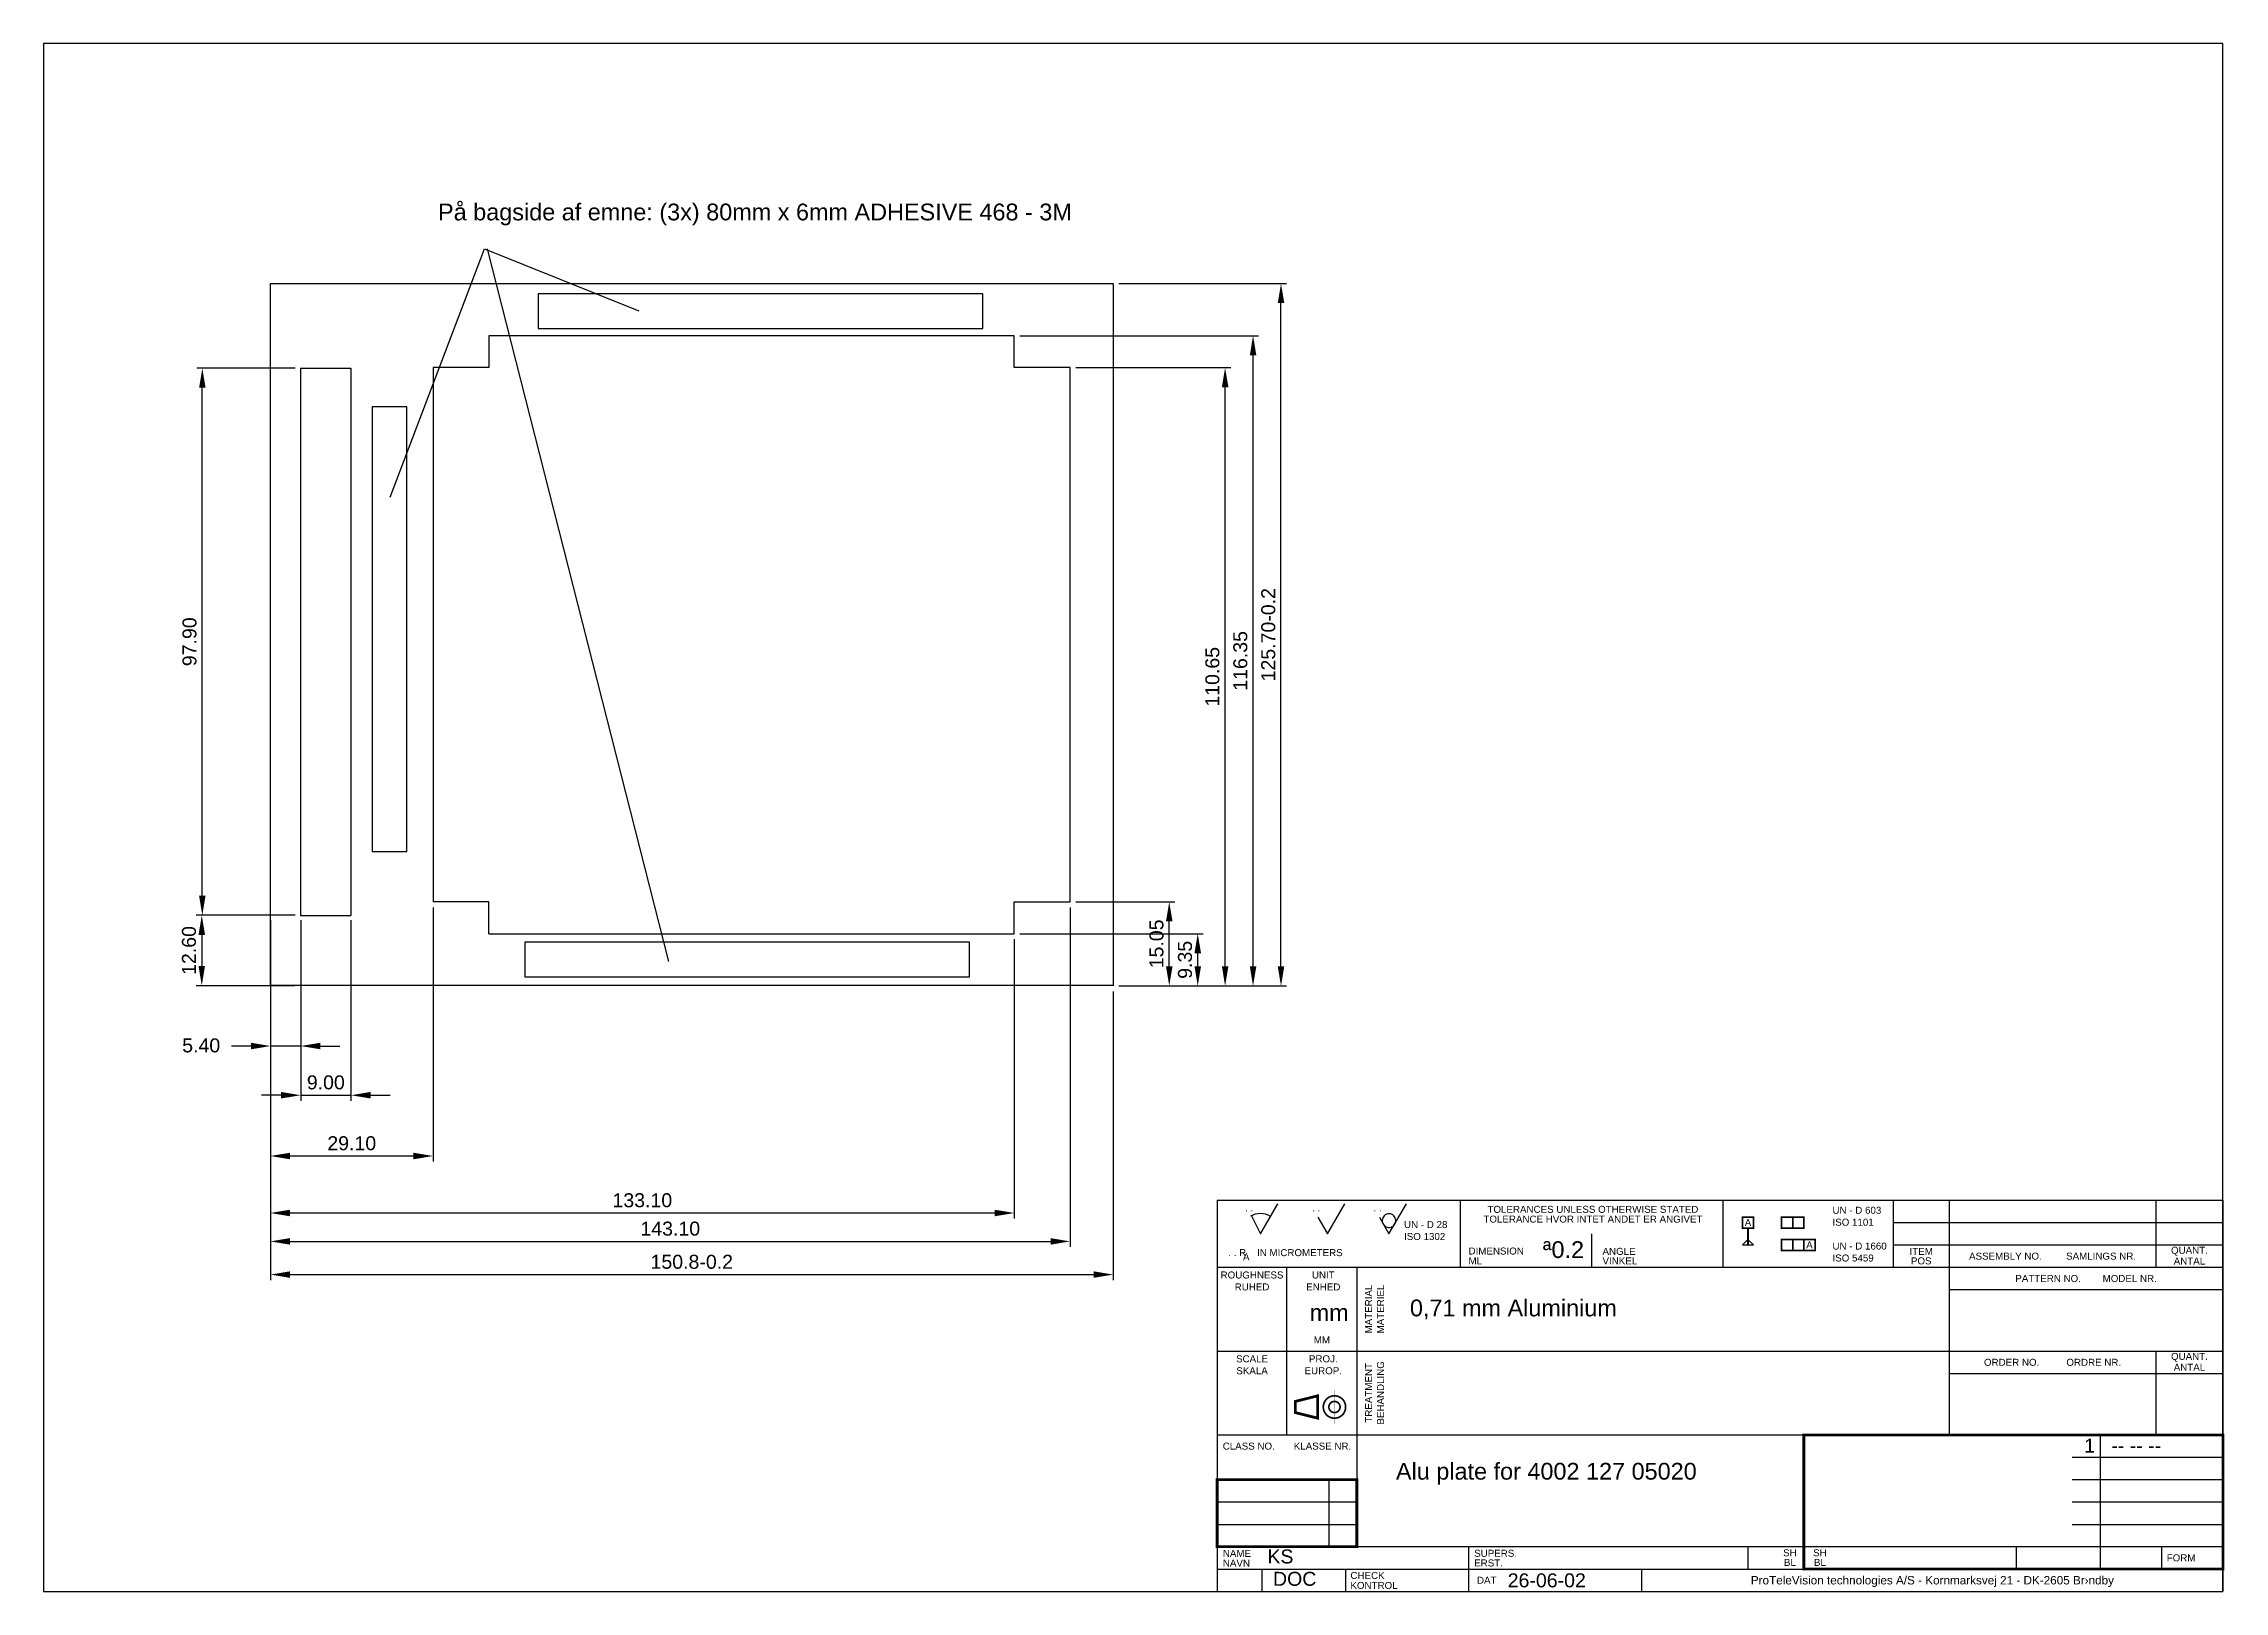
# Model space of a CAD drawing. Extents: x 20 to 410, y 10 to 287.
import ezdxf
from ezdxf.enums import TextEntityAlignment as Align

# ---------------------------------------------------------------- set-up
doc = ezdxf.new("R2010")
doc.units = 0
doc.header["$MEASUREMENT"] = 0
doc.linetypes.add('CENTER', pattern=[2, 1.25, -0.25, 0.25, -0.25])
doc.layers.get('DEFPOINTS').update_dxf_attribs({"linetype": 'CONTINUOUS'})
for name, color, linetype in [('110-1MEK', 3, 'CONTINUOUS'), ('110-2', 10, 'CONTINUOUS'), ('Adhesive', 4, 'CONTINUOUS')]:
    doc.layers.add(name, color=color, linetype=linetype)
doc.styles.get("Standard").update_dxf_attribs({"font": 'ARIAL.TTF'})
doc.dimstyles.get("Standard").update_dxf_attribs({"dimtxt": 0.18, "dimasz": 0.18, "dimexe": 0.18, "dimexo": 0.0625, "dimgap": 0.09, "dimtad": 0, "dimtih": 1, "dimtoh": 1, "dimdec": 4, "dimzin": 0, "dimdsep": 46, "dimtxsty": 'Standard', "dimcen": 0.09, "dimadec": 0, "dimazin": 0, "dimtfac": 1, "dimtdec": 4, "dimtofl": 0, "dimtmove": 0, "dimatfit": 3, "dimfxl": 0, "dimtolj": 1, "dimtzin": 0, "dimarcsym": 0})

# ---------------------------------------------------------------- blocks, each defined once
blk = doc.blocks.new('*D39')
at = {"layer": '110-2', "color": 0, "lineweight": -2}
for p, q in [((60.59, 117.36), (60.59, 65.7)), ((211.39, 117.36), (211.39, 65.7)), ((64.09, 66.7), (207.89, 66.7))]:
    blk.add_line(p, q, dxfattribs=at)
at = {"layer": '110-2', "color": 0}
for points in [[(64.09, 67.28), (64.09, 66.11), (60.59, 66.7)], [(207.89, 67.28), (207.89, 66.11), (211.39, 66.7)]]:
    blk.add_solid(points, dxfattribs=at)
at = {"layer": 'DEFPOINTS', "color": 0}
for p in [(60.59, 118.36), (211.39, 118.36), (211.39, 66.7)]:
    blk.add_point(p, dxfattribs=at)
at = {"layer": '110-2', "color": 0, "insert": (135.99, 68.97), "char_height": 2.5, "attachment_point": 5}
blk.add_mtext('\\A1;150.8-0.2', dxfattribs=at)
blk = doc.blocks.new('*D38')
at = {"layer": '110-2', "color": 0, "lineweight": -2}
for p, q in [((203.69, 132.41), (203.69, 71.64)), ((60.59, 117.36), (60.59, 71.64)), ((64.09, 72.64), (200.19, 72.64))]:
    blk.add_line(p, q, dxfattribs=at)
at = {"layer": '110-2', "color": 0}
for points in [[(64.09, 73.22), (64.09, 72.05), (60.59, 72.64)], [(200.19, 73.22), (200.19, 72.05), (203.69, 72.64)]]:
    blk.add_solid(points, dxfattribs=at)
at = {"layer": 'DEFPOINTS', "color": 0}
for p in [(203.69, 133.41), (60.59, 118.36), (203.69, 72.64)]:
    blk.add_point(p, dxfattribs=at)
at = {"layer": '110-2', "color": 0, "insert": (132.14, 74.91), "char_height": 2.5, "attachment_point": 5}
blk.add_mtext('\\A1;143.10', dxfattribs=at)
blk = doc.blocks.new('*D37')
at = {"layer": '110-2', "color": 0, "lineweight": -2}
for p, q in [((193.69, 126.71), (193.69, 76.72)), ((60.59, 117.36), (60.59, 76.72)), ((64.09, 77.72), (190.19, 77.72))]:
    blk.add_line(p, q, dxfattribs=at)
at = {"layer": '110-2', "color": 0}
for points in [[(64.09, 78.3), (64.09, 77.13), (60.59, 77.72)], [(190.19, 78.3), (190.19, 77.13), (193.69, 77.72)]]:
    blk.add_solid(points, dxfattribs=at)
at = {"layer": 'DEFPOINTS', "color": 0}
for p in [(193.69, 127.71), (60.59, 118.36), (193.69, 77.72)]:
    blk.add_point(p, dxfattribs=at)
at = {"layer": '110-2', "color": 0, "insert": (127.14, 79.99), "char_height": 2.5, "attachment_point": 5}
blk.add_mtext('\\A1;133.10', dxfattribs=at)
blk = doc.blocks.new('*D40')
at = {"layer": '110-2', "color": 0, "lineweight": -2}
for p, q in [((89.69, 132.41), (89.69, 86.92)), ((60.59, 117.36), (60.59, 86.92)), ((64.09, 87.92), (86.19, 87.92))]:
    blk.add_line(p, q, dxfattribs=at)
at = {"layer": '110-2', "color": 0}
for points in [[(64.09, 88.5), (64.09, 87.33), (60.59, 87.92)], [(86.19, 88.5), (86.19, 87.33), (89.69, 87.92)]]:
    blk.add_solid(points, dxfattribs=at)
at = {"layer": 'DEFPOINTS', "color": 0}
for p in [(89.69, 133.41), (60.59, 118.36), (89.69, 87.92)]:
    blk.add_point(p, dxfattribs=at)
at = {"layer": '110-2', "color": 0, "insert": (75.14, 90.19), "char_height": 2.5, "attachment_point": 5}
blk.add_mtext('\\A1;29.10', dxfattribs=at)
blk = doc.blocks.new('*D45')
at = {"layer": '110-2', "color": 0, "lineweight": -2}
for p, q in [((212.39, 244.06), (242.43, 244.06)), ((241.43, 121.86), (241.43, 240.56)), ((212.39, 118.36), (242.43, 118.36))]:
    blk.add_line(p, q, dxfattribs=at)
at = {"layer": '110-2', "color": 0}
for points in [[(240.85, 240.56), (242.02, 240.56), (241.43, 244.06)], [(240.85, 121.86), (242.02, 121.86), (241.43, 118.36)]]:
    blk.add_solid(points, dxfattribs=at)
at = {"layer": 'DEFPOINTS', "color": 0}
for p in [(211.39, 244.06), (241.43, 244.06), (211.39, 118.36)]:
    blk.add_point(p, dxfattribs=at)
at = {"layer": '110-2', "color": 0, "insert": (239.16, 181.21), "char_height": 2.5, "attachment_point": 5, "rotation": 90}
blk.add_mtext('\\A1;125.70-0.2', dxfattribs=at)
blk = doc.blocks.new('*D44')
at = {"layer": '110-2', "color": 0, "lineweight": -2}
for p, q in [((194.69, 234.71), (237.43, 234.71)), ((236.43, 121.86), (236.43, 231.21)), ((212.39, 118.36), (237.43, 118.36))]:
    blk.add_line(p, q, dxfattribs=at)
at = {"layer": '110-2', "color": 0}
for points in [[(235.85, 231.21), (237.02, 231.21), (236.43, 234.71)], [(235.85, 121.86), (237.02, 121.86), (236.43, 118.36)]]:
    blk.add_solid(points, dxfattribs=at)
at = {"layer": 'DEFPOINTS', "color": 0}
for p in [(193.69, 234.71), (236.43, 234.71), (211.39, 118.36)]:
    blk.add_point(p, dxfattribs=at)
at = {"layer": '110-2', "color": 0, "insert": (234.16, 176.53), "char_height": 2.5, "attachment_point": 5, "rotation": 90}
blk.add_mtext('\\A1;116.35', dxfattribs=at)
blk = doc.blocks.new('*D43')
at = {"layer": '110-2', "color": 0, "lineweight": -2}
for p, q in [((204.69, 229.01), (232.43, 229.01)), ((231.43, 121.86), (231.43, 225.51)), ((212.39, 118.36), (232.43, 118.36))]:
    blk.add_line(p, q, dxfattribs=at)
at = {"layer": '110-2', "color": 0}
for points in [[(230.85, 225.51), (232.02, 225.51), (231.43, 229.01)], [(230.85, 121.86), (232.02, 121.86), (231.43, 118.36)]]:
    blk.add_solid(points, dxfattribs=at)
at = {"layer": 'DEFPOINTS', "color": 0}
for p in [(203.69, 229.01), (231.43, 229.01), (211.39, 118.36)]:
    blk.add_point(p, dxfattribs=at)
at = {"layer": '110-2', "color": 0, "insert": (229.16, 173.68), "char_height": 2.5, "attachment_point": 5, "rotation": 90}
blk.add_mtext('\\A1;110.65', dxfattribs=at)
blk = doc.blocks.new('*D42')
at = {"layer": '110-2', "color": 0, "lineweight": -2}
for p, q in [((204.69, 133.41), (222.43, 133.41)), ((221.43, 121.86), (221.43, 129.91)), ((212.39, 118.36), (222.43, 118.36))]:
    blk.add_line(p, q, dxfattribs=at)
at = {"layer": '110-2', "color": 0}
for points in [[(220.85, 129.91), (222.02, 129.91), (221.43, 133.41)], [(220.85, 121.86), (222.02, 121.86), (221.43, 118.36)]]:
    blk.add_solid(points, dxfattribs=at)
at = {"layer": 'DEFPOINTS', "color": 0}
for p in [(203.69, 133.41), (221.43, 133.41), (211.39, 118.36)]:
    blk.add_point(p, dxfattribs=at)
at = {"layer": '110-2', "color": 0, "insert": (219.16, 125.88), "char_height": 2.5, "attachment_point": 5, "rotation": 90}
blk.add_mtext('\\A1;15.05', dxfattribs=at)
blk = doc.blocks.new('*D41')
at = {"layer": '110-2', "color": 0, "lineweight": -2}
for p, q in [((194.69, 127.71), (227.53, 127.71)), ((226.53, 121.86), (226.53, 124.21)), ((212.39, 118.36), (227.53, 118.36))]:
    blk.add_line(p, q, dxfattribs=at)
at = {"layer": '110-2', "color": 0}
for points in [[(225.95, 124.21), (227.12, 124.21), (226.53, 127.71)], [(225.95, 121.86), (227.12, 121.86), (226.53, 118.36)]]:
    blk.add_solid(points, dxfattribs=at)
at = {"layer": 'DEFPOINTS', "color": 0}
for p in [(193.69, 127.71), (226.53, 127.71), (211.39, 118.36)]:
    blk.add_point(p, dxfattribs=at)
at = {"layer": '110-2', "color": 0, "insert": (224.26, 123.03), "char_height": 2.5, "attachment_point": 5, "rotation": 90}
blk.add_mtext('\\A1;9.35', dxfattribs=at)
blk = doc.blocks.new('*D46')
at = {"layer": '110-2', "color": 0, "lineweight": -2}
for p, q in [((64.9, 131), (47.3, 131)), ((48.3, 127.5), (48.3, 121.9)), ((64.9, 118.4), (47.3, 118.4))]:
    blk.add_line(p, q, dxfattribs=at)
at = {"layer": '110-2', "color": 0}
for points in [[(47.72, 127.5), (48.88, 127.5), (48.3, 131)], [(47.72, 121.9), (48.88, 121.9), (48.3, 118.4)]]:
    blk.add_solid(points, dxfattribs=at)
at = {"layer": 'DEFPOINTS', "color": 0}
for p in [(65.9, 131), (48.3, 118.4), (65.9, 118.4)]:
    blk.add_point(p, dxfattribs=at)
at = {"layer": '110-2', "color": 0, "insert": (46.02, 124.7), "char_height": 2.5, "attachment_point": 5, "rotation": 90}
blk.add_mtext('\\A1;12.60', dxfattribs=at)
blk = doc.blocks.new('*D47')
at = {"layer": '110-2', "color": 0, "lineweight": -2}
for p, q in [((60.6, 130.1), (60.6, 106.6)), ((66, 130.1), (66, 106.6)), ((57.1, 107.6), (53.6, 107.6)), ((66, 107.6), (60.6, 107.6)), ((69.5, 107.6), (73, 107.6))]:
    blk.add_line(p, q, dxfattribs=at)
at = {"layer": '110-2', "color": 0}
for points in [[(57.1, 108.18), (57.1, 107.02), (60.6, 107.6)], [(69.5, 108.18), (69.5, 107.02), (66, 107.6)]]:
    blk.add_solid(points, dxfattribs=at)
at = {"layer": 'DEFPOINTS', "color": 0}
for p in [(60.6, 131.1), (66, 131.1), (60.6, 107.6)]:
    blk.add_point(p, dxfattribs=at)
at = {"layer": '110-2', "color": 0, "insert": (48.2, 107.7), "char_height": 2.5, "attachment_point": 5}
blk.add_mtext('\\A1;5.40', dxfattribs=at)
blk = doc.blocks.new('*D48')
at = {"layer": '110-2', "color": 0, "lineweight": -2}
for p, q in [((66, 130.1), (66, 97.8)), ((75, 130.1), (75, 97.8)), ((62.5, 98.8), (59, 98.8)), ((66, 98.8), (75, 98.8)), ((78.5, 98.8), (82, 98.8))]:
    blk.add_line(p, q, dxfattribs=at)
at = {"layer": '110-2', "color": 0}
for points in [[(62.5, 99.38), (62.5, 98.22), (66, 98.8)], [(78.5, 99.38), (78.5, 98.22), (75, 98.8)]]:
    blk.add_solid(points, dxfattribs=at)
at = {"layer": 'DEFPOINTS', "color": 0}
for p in [(66, 131.1), (75, 131.1), (75, 98.8)]:
    blk.add_point(p, dxfattribs=at)
at = {"layer": '110-2', "color": 0, "insert": (70.5, 101.08), "char_height": 2.5, "attachment_point": 5}
blk.add_mtext('\\A1;9.00', dxfattribs=at)
blk = doc.blocks.new('*D49')
at = {"layer": '110-2', "color": 0, "lineweight": -2}
for p, q in [((65, 228.9), (47.4, 228.9)), ((48.4, 134.5), (48.4, 225.4)), ((65, 131), (47.4, 131))]:
    blk.add_line(p, q, dxfattribs=at)
at = {"layer": '110-2', "color": 0}
for points in [[(47.82, 225.4), (48.98, 225.4), (48.4, 228.9)], [(47.82, 134.5), (48.98, 134.5), (48.4, 131)]]:
    blk.add_solid(points, dxfattribs=at)
at = {"layer": 'DEFPOINTS', "color": 0}
for p in [(48.4, 228.9), (66, 228.9), (66, 131)]:
    blk.add_point(p, dxfattribs=at)
at = {"layer": '110-2', "color": 0, "insert": (46.12, 179.95), "char_height": 2.5, "attachment_point": 5, "rotation": 90}
blk.add_mtext('\\A1;97.90', dxfattribs=at)

msp = doc.modelspace()

# ---------------------------------------------------------------- linework, layer by layer
at = {"layer": '110-1MEK'}
msp.add_line((65.999, 228.906), (74.989, 228.906), dxfattribs=at)
at = {"layer": '110-2'}
for p, q in [((410, 287), (20, 287)), ((20, 287), (20, 10)), ((410, 10), (410, 287)), ((255, 67), (255, 50)), ((275, 18), (275, 14)), ((253, 14), (253, 10)), ((20, 10), (410, 10))]:
    msp.add_line(p, q, dxfattribs=at)
at = {"layer": '110-2', "color": 3}
for p, q in [((60.594, 244.056), (211.394, 244.056)), ((60.594, 118.356), (60.594, 244.056)), ((211.394, 244.056), (211.394, 118.356)), ((193.694, 234.706), (99.694, 234.706)), ((99.694, 234.706), (99.694, 229.006)), ((193.694, 229.006), (193.694, 234.706)), ((65.994, 228.908), (65.994, 130.987)), ((74.994, 228.908), (74.994, 130.987)), ((89.694, 229.006), (89.694, 133.406)), ((99.694, 229.006), (89.694, 229.006)), ((203.694, 229.006), (193.694, 229.006)), ((203.694, 133.406), (203.694, 229.006)), ((99.694, 133.406), (89.694, 133.406)), ((99.694, 127.706), (99.694, 133.406)), ((193.694, 133.406), (203.694, 133.406)), ((193.694, 127.706), (193.694, 133.406)), ((65.997, 130.986), (74.995, 130.986)), ((99.694, 127.706), (193.694, 127.706)), ((211.276, 118.415), (60.476, 118.415))]:
    msp.add_line(p, q, dxfattribs=at)
at = {"layer": '110-2'}
for points in [[(230, 80), (410, 80)], [(230, 80), (230, 10)], [(236.152, 77.232), (237.75, 74), (240.869, 79.367)], [(248.037, 76.97), (249.75, 74), (252.869, 79.367)], [(259.037, 76.97), (260.75, 74), (263.869, 79.367)], [(273.5, 80), (273.5, 68)], [(320.5, 80), (320.5, 68)], [(351, 80), (351, 68)], [(361, 80), (361, 38)], [(398, 80), (398, 68)], [(410, 80), (410, 10)], [(351, 76), (410, 76)], [(297, 74), (297, 68)], [(351, 72), (410, 72)], [(230, 68), (410, 68)], [(242.5, 38), (242.5, 68)], [(255, 68), (255, 18)], [(361.091, 64.007), (410.091, 64.007)], [(230, 53), (410, 53)], [(398, 53), (398, 38)], [(361, 49), (410, 49)], [(230, 38), (410, 38)], [(388, 38), (388, 14)], [(383, 34), (410, 34)], [(250, 30), (250, 18)], [(383, 30), (410, 30)], [(230, 26), (255, 26)], [(383, 26), (410, 26)], [(230, 22), (255, 22)], [(383, 22), (410, 22)], [(410, 18), (230, 18)], [(275, 18), (275, 10)], [(325, 18), (325, 14)], [(335, 18), (335, 14)], [(373, 18), (373, 14)], [(399, 18), (399, 14)], [(230, 14), (410, 14)], [(238, 14), (238, 10)], [(253, 14), (253, 10)], [(306, 10), (306, 14)], [(230, 10), (410, 10)]]:
    msp.add_lwpolyline(points, dxfattribs=at)
for points, const_width in [([(324, 77), (326, 77), (326, 75), (324, 75)], 0.3), ([(331, 75), (333, 75), (333, 77), (331, 77)], 0.3), ([(333, 75), (335, 75), (335, 77), (333, 77)], 0.3), ([(331, 71), (333, 71), (333, 73), (331, 73)], 0.3), ([(333, 71), (335, 71), (335, 73), (333, 73)], 0.3), ([(335, 73), (337, 73), (337, 71), (335, 71)], 0.3), ([(335, 14), (410, 14), (410, 38), (335, 38)], 0.5)]:
    msp.add_lwpolyline(points, close=True, dxfattribs=dict(at, const_width=const_width))
for points, const_width in [([(325, 75), (325, 72)], 0.4), ([(244, 42), (248, 41), (248, 45), (244, 44), (244, 42)], 0.5), ([(230, 18), (255, 18), (255, 30), (230, 30), (230, 18)], 0.5)]:
    msp.add_lwpolyline(points, dxfattribs=dict(at, const_width=const_width))
msp.add_lwpolyline([(324, 72), (326, 72), (325, 73)], close=True, dxfattribs=at)
at = {"layer": '110-2', "color": 2, "linetype": 'CENTER', "const_width": 0.02}
for points in [[(243, 43), (254, 43)], [(251, 46), (251, 40)]]:
    msp.add_lwpolyline(points, dxfattribs=at)
at = {"layer": '110-2', "color": 13, "const_width": 0.3}
for points in [[(249, 43, 1), (253, 43, 1)], [(250, 43, 1), (252, 43, 1)]]:
    msp.add_lwpolyline(points, format="xyb", close=True, dxfattribs=at)
at = {"layer": '110-2'}
for centre, radius, start, end in [((237.75, 74), 3.606, 59.83824, 119.83824), ((260.76, 76.359), 1.215, 306.48477, 299.24767)]:
    msp.add_arc(centre, radius, start, end, dxfattribs=at)
at = {"layer": 'Adhesive'}
for p, q in [((82, 205.8), (98.9, 250.3)), ((98.9, 250.3), (126.5, 239.2)), ((99.4, 250.3), (131.8, 122.7))]:
    msp.add_line(p, q, dxfattribs=at)
for points in [[(108.5, 236), (188.1, 236), (188.1, 242.2), (108.5, 242.2)], [(78.8, 222), (78.8, 142.4), (85, 142.4), (85, 222)], [(106.1, 120), (185.7, 120), (185.7, 126.2), (106.1, 126.2)]]:
    msp.add_lwpolyline(points, close=True, dxfattribs=at)

# ---------------------------------------------------------------- texts
at = {"layer": '110-2'}
for s, p in [('. .', (235, 78)), ('. .', (247, 78)), ('. .', (258, 78)), ('UN - D 603', (340.122, 77.584)), ('UN - D 28', (263.452, 75.024)), ('ISO 1302 ', (263.452, 72.888)), ('ISO 1101', (340.122, 75.448)), ('. . R    IN MICROMETERS', (232, 70)), ('A', (234.634, 69.243)), ('DIMENSION', (274.994, 70.288)), ('ANGLE', (298.965, 70.232)), ('UN - D 1660', (340.122, 71.176)), ('ISO 5459', (340.122, 69.04)), ('ML', (274.994, 68.522)), ('VINKEL', (298.965, 68.523)), ('NAME', (231.028, 16.176)), ('NAVN', (231.028, 14.437)), ('SUPERS.', (276, 16.192)), ('ERST.', (276, 14.462)), ('CHECK', (253.857, 12.224)), ('KONTROL', (253.857, 10.446))]:
    msp.add_text(s, height=1.25, dxfattribs=at).set_placement(p)
for s, p in [('TOLERANCES UNLESS OTHERWISE STATED', (297.25, 77.75)), ('TOLERANCE HVOR INTET ANDET ER ANGIVET', (297.25, 76)), ('ROUGHNESS', (236.25, 66)), ('UNIT', (249, 66)), ('RUHED', (236.25, 63.864)), ('ENHED', (249, 63.864)), ('MM', (248.75, 54.374)), ('SCALE', (236.25, 51)), ('PROJ.', (249, 51)), ('SKALA', (236.25, 48.864)), ('EUROP.', (249, 48.864))]:
    msp.add_text(s, height=1.25, dxfattribs=at).set_placement(p, align=Align.CENTER)
for s, height, p in [('A', 1.25, (325, 76)), ('A', 1.25, (336, 72)), ('ITEM', 1.25, (356, 70.854)), ('ASSEMBLY NO.         SAMLINGS NR.', 1.25, (379.5, 70)), ('QUANT.', 1.25, (404, 70.89)), ('POS', 1.25, (356, 69.146)), ('PATTERN NO.        MODEL NR.', 1.25, (385.5, 66.005)), ('ANTAL', 1.25, (404, 69.114)), ('ORDER NO.          ORDRE NR.', 1.25, (379.5, 51)), ('QUANT.', 1.25, (404, 51.894)), ('ANTAL', 1.25, (404, 50.111)), ('CLASS NO.       KLASSE NR.', 1.25, (242.5, 36)), ('SH', 1.25, (332.495, 16.905)), ('BL', 1.25, (332.495, 15.189)), ('SH', 1.25, (337.869, 16.905)), ('BL', 1.25, (337.869, 15.189)), ('FORM', 1.25, (402.5, 16)), ('DAT', 1.25, (278.251, 12)), ('ProTeleVision technologies A/S - Kornmarksvej 21 - DK-2605 Br›ndby', 1.5, (358, 11.811))]:
    msp.add_text(s, height=height, dxfattribs=at).set_placement(p, align=Align.MIDDLE)
at = {"layer": '110-2', "color": 14}
for s, height, p in [('%%1700.2', 3, (288.283, 69.661)), ('mm', 3, (246.564, 58.389)), ('0,71 mm Aluminium', 3, (264.503, 59.224)), ('1   -- -- --', 2.5, (385.166, 34.838)), ('Alu plate for 4002 127 05020', 3, (262, 30)), ('KS', 2.5, (239, 15)), ('DOC', 2.5, (240, 11)), ('26-06-02', 2.5, (282, 10.726))]:
    msp.add_text(s, height=height, dxfattribs=at).set_placement(p)
at = {"layer": '110-2'}
for s, p in [('MATERIAL', (257.105, 60.534)), ('MATERIEL', (259.241, 60.534)), ('TREATMENT', (257.105, 45.534)), ('BEHANDLING', (259.241, 45.534))]:
    msp.add_text(s, height=1.25, rotation=90, dxfattribs=at).set_placement(p, align=Align.MIDDLE)
at = {"layer": 'Adhesive'}
msp.add_text('På bagside af emne: (3x) 80mm x 6mm ADHESIVE 468 - 3M', height=3, dxfattribs=at).set_placement((90.585, 255.368))

# ---------------------------------------------------------------- dimensions: what is measured, and where the dimension line sits
at = {"layer": '110-2'}
dim = msp.add_linear_dim(base=(241.434, 244.056), p1=(211.394, 118.356), p2=(211.394, 244.056), angle=90, text='125.70-0.2', dimstyle='Standard', override={"dimtxt": 2.5, "dimasz": 3.5, "dimexe": 1, "dimexo": 1, "dimgap": 1, "dimtad": 1, "dimtih": 0, "dimtoh": 0, "dimdec": 2, "dimcen": 4, "dimtdec": 2, "dimtofl": 1, "dimtmove": 2}, dxfattribs=at)
dim.commit()
dim.dimension.update_dxf_attribs({"geometry": '*D45', "text_midpoint": (239.158, 181.206)})
for base, p1, p2, picture, middle in [((236.434, 234.706), (211.394, 118.356), (193.694, 234.706), '*D44', (234.157, 176.531)), ((48.4, 228.9), (66, 131), (66, 228.9), '*D49', (46.124, 179.95)), ((231.434, 229.006), (211.394, 118.356), (203.694, 229.006), '*D43', (229.158, 173.681)), ((221.434, 133.406), (211.394, 118.356), (203.694, 133.406), '*D42', (219.158, 125.881)), ((48.3, 118.4), (65.9, 131), (65.9, 118.4), '*D46', (46.024, 124.7)), ((226.534, 127.706), (211.394, 118.356), (193.694, 127.706), '*D41', (224.257, 123.031))]:
    dim = msp.add_linear_dim(base=base, p1=p1, p2=p2, angle=90, dimstyle='Standard', override={"dimtxt": 2.5, "dimasz": 3.5, "dimexe": 1, "dimexo": 1, "dimgap": 1, "dimtad": 1, "dimtih": 0, "dimtoh": 0, "dimdec": 2, "dimcen": 4, "dimtdec": 2, "dimtofl": 1, "dimtmove": 2}, dxfattribs=at)
    dim.commit()
    dim.dimension.update_dxf_attribs({"geometry": picture, "text_midpoint": middle})
for base, p1, p2, picture, middle in [((203.694, 72.636), (60.594, 118.356), (203.694, 133.406), '*D38', (132.144, 74.913)), ((89.694, 87.916), (60.594, 118.356), (89.694, 133.406), '*D40', (75.144, 90.192)), ((75, 98.8), (66, 131.1), (75, 131.1), '*D48', (70.5, 101.076)), ((193.694, 77.716), (60.594, 118.356), (193.694, 127.706), '*D37', (127.144, 79.993))]:
    dim = msp.add_linear_dim(base=base, p1=p1, p2=p2, dimstyle='Standard', override={"dimtxt": 2.5, "dimasz": 3.5, "dimexe": 1, "dimexo": 1, "dimgap": 1, "dimtad": 1, "dimtih": 0, "dimtoh": 0, "dimdec": 2, "dimcen": 4, "dimtdec": 2, "dimtofl": 1, "dimtmove": 2}, dxfattribs=at)
    dim.commit()
    dim.dimension.update_dxf_attribs({"geometry": picture, "text_midpoint": middle})
dim = msp.add_linear_dim(base=(60.6, 107.6), p1=(66, 131.1), p2=(60.6, 131.1), dimstyle='Standard', override={"dimtxt": 2.5, "dimasz": 3.5, "dimexe": 1, "dimexo": 1, "dimgap": 1, "dimtad": 1, "dimtih": 0, "dimtoh": 0, "dimdec": 2, "dimcen": 4, "dimtdec": 2, "dimtofl": 1, "dimtmove": 2}, dxfattribs=at)
dim.commit()
dim.dimension.update_dxf_attribs({"geometry": '*D47', "text_midpoint": (48.2, 107.7), "dimtype": 160})
dim = msp.add_linear_dim(base=(211.394, 66.696), p1=(60.594, 118.356), p2=(211.394, 118.356), text='150.8-0.2', dimstyle='Standard', override={"dimtxt": 2.5, "dimasz": 3.5, "dimexe": 1, "dimexo": 1, "dimgap": 1, "dimtad": 1, "dimtih": 0, "dimtoh": 0, "dimdec": 2, "dimcen": 4, "dimtdec": 2, "dimtofl": 1, "dimtmove": 2}, dxfattribs=at)
dim.commit()
dim.dimension.update_dxf_attribs({"geometry": '*D39', "text_midpoint": (135.994, 68.972)})

doc.saveas('drawing.dxf')
